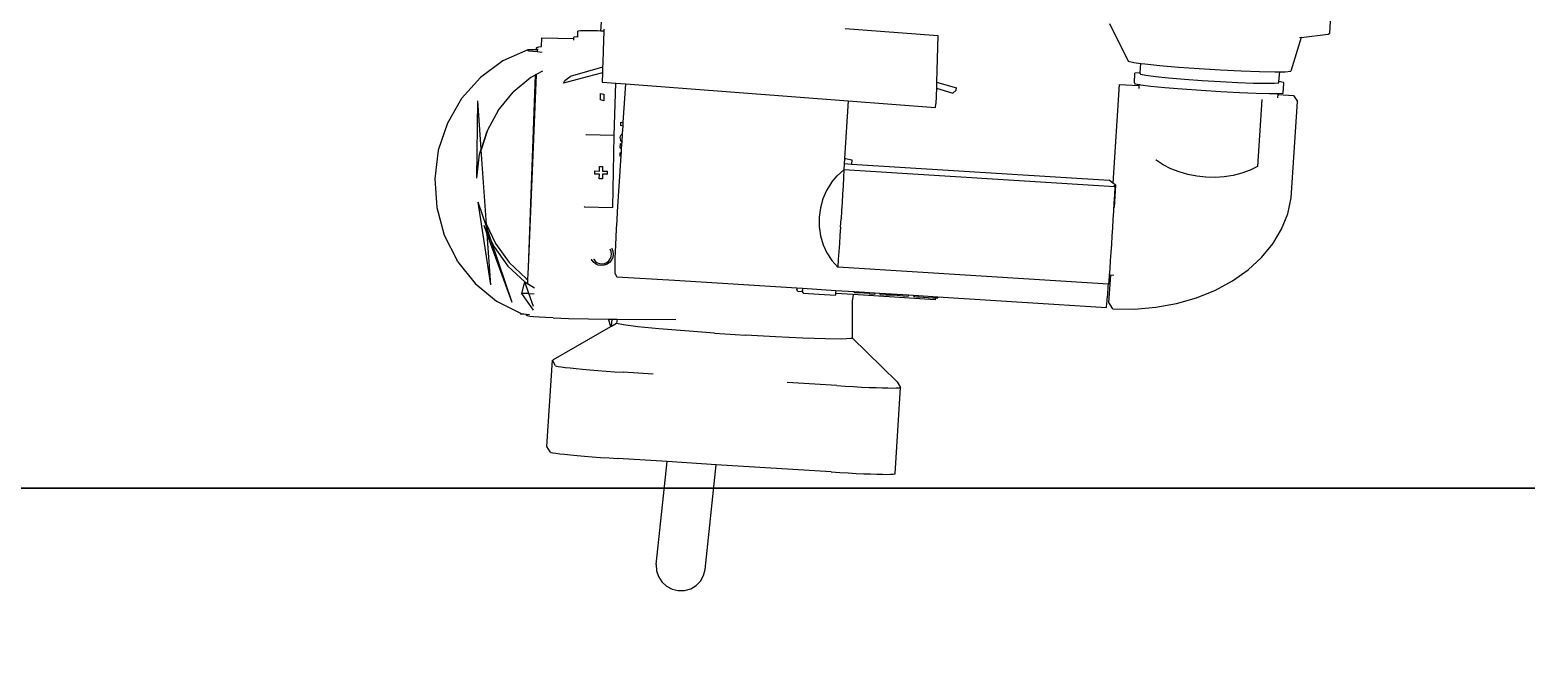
# Model space of a CAD drawing. Extents: x 0 to 510, y -72 to 72.
# Drawn here: x 176.32 to 195.03, y -38 to -30.27 of the extents above; entities that cross this region are included whole.
import ezdxf

# ---------------------------------------------------------------- set-up
doc = ezdxf.new("R2010")
doc.units = 0
doc.header["$MEASUREMENT"] = 0
doc.layers.get('0').update_dxf_attribs({"linetype": 'CONTINUOUS'})
doc.layers.add('EDGES', color=7, linetype='CONTINUOUS')

# ---------------------------------------------------------------- blocks, each defined once
blk = doc.blocks.new('TV_CAMERAMAN_PL')
at = {"layer": 'EDGES'}
for p, q in [((-0.30309, 0.17684), (-0.31646, 0.17317)), ((-0.28919, 0.17782), (-0.30309, 0.17684)), ((-0.27537, 0.17606), (-0.28919, 0.17782)), ((-0.26223, 0.17165), (-0.27537, 0.17606)), ((-0.32917, 0.1667), (-0.3398, 0.15824)), ((-0.32917, 0.1667), (-0.32872, 0.16697)), ((-0.31646, 0.17317), (-0.32872, 0.16697)), ((-0.25032, 0.16478), (-0.26223, 0.17165)), ((-0.24017, 0.15573), (-0.25032, 0.16478)), ((-0.34907, 0.14031), (-0.31595, 0.1524)), ((-0.3398, 0.15824), (-0.34834, 0.14788)), ((-0.34053, 0.15067), (-0.3005, 0.15677)), ((-0.34053, 0.15067), (-0.31595, 0.1524)), ((-0.31125, 0.15273), (-0.32054, 0.14842)), ((-0.31949, 0.15033), (-0.31273, 0.15262)), ((-0.31949, 0.15033), (-0.31489, 0.15247)), ((-0.31595, 0.1524), (-0.31174, 0.15393)), ((-0.31595, 0.1524), (-0.31489, 0.15247)), ((-0.31489, 0.15247), (-0.31174, 0.15393)), ((-0.31489, 0.15247), (-0.31273, 0.15262)), ((-0.31273, 0.15262), (-0.3005, 0.15677)), ((-0.31273, 0.15262), (-0.31125, 0.15273)), ((-0.31125, 0.15273), (-0.27527, 0.15526)), ((-0.28889, 0.15749), (-0.27734, 0.15607)), ((-0.28889, 0.15749), (-0.25149, 0.15693)), ((-0.27734, 0.15607), (-0.27487, 0.15529)), ((-0.27527, 0.15526), (-0.27487, 0.15529)), ((-0.26561, 0.15219), (-0.27527, 0.15526)), ((-0.27487, 0.15529), (-0.25149, 0.15693)), ((-0.26629, 0.15256), (-0.27487, 0.15529)), ((-0.26561, 0.15219), (-0.26629, 0.15256)), ((-0.25617, 0.14711), (-0.26561, 0.15219)), ((-0.23222, 0.14491), (-0.24017, 0.15573)), ((-0.34834, 0.14788), (-0.35429, 0.13632)), ((-0.34907, 0.14031), (-0.31952, 0.15032)), ((-0.32217, 0.14909), (-0.3314, 0.14243)), ((-0.32054, 0.14842), (-0.32977, 0.14176)), ((-0.31952, 0.15032), (-0.32217, 0.14909)), ((-0.31952, 0.15032), (-0.31949, 0.15033)), ((-0.25617, 0.14711), (-0.24735, 0.13991)), ((-0.2268, 0.13278), (-0.23222, 0.14491)), ((-0.3314, 0.14243), (-0.33908, 0.1342)), ((-0.32977, 0.14176), (-0.33745, 0.13354)), ((-0.24017, 0.13124), (-0.24735, 0.13991)), ((-0.35598, 0.12989), (-0.35576, 0.13179)), ((-0.35576, 0.13179), (-0.35551, 0.13303)), ((-0.35551, 0.13303), (-0.35525, 0.1336)), ((-0.35466, 0.13357), (-0.35525, 0.1336)), ((-0.35466, 0.13357), (-0.35482, 0.13192)), ((-0.35429, 0.13632), (-0.35471, 0.13607)), ((-0.35471, 0.13607), (-0.35455, 0.13607)), ((-0.35456, 0.13467), (-0.35466, 0.13357)), ((-0.35455, 0.13607), (-0.35456, 0.13467)), ((-0.35442, 0.13607), (-0.35456, 0.13467)), ((-0.35437, 0.13618), (-0.35455, 0.13607)), ((-0.35437, 0.13618), (-0.35442, 0.13607)), ((-0.35429, 0.13632), (-0.35437, 0.13618)), ((-0.35284, 0.13007), (-0.34467, 0.13564)), ((-0.35095, 0.12999), (-0.34475, 0.13219)), ((-0.34475, 0.13219), (-0.3448, 0.12972)), ((-0.34475, 0.13219), (-0.34467, 0.13564)), ((-0.34475, 0.13219), (-0.33908, 0.1342)), ((-0.34467, 0.13564), (-0.33908, 0.1342)), ((-0.33985, 0.13295), (-0.34191, 0.1296)), ((-0.33908, 0.1342), (-0.33985, 0.13295)), ((-0.33786, 0.13286), (-0.33985, 0.13295)), ((-0.33745, 0.13354), (-0.33786, 0.13286)), ((-0.33219, 0.13262), (-0.33786, 0.13286)), ((-0.23905, 0.12915), (-0.33219, 0.13262)), ((-0.2388, 0.12867), (-0.33219, 0.13262)), ((-0.23905, 0.12915), (-0.24017, 0.13124)), ((-0.22724, 0.13251), (-0.22765, 0.12825)), ((-0.22724, 0.13251), (-0.2268, 0.13278)), ((-0.22683, 0.12869), (-0.22678, 0.13217)), ((-0.2268, 0.13278), (-0.22677, 0.13279)), ((-0.22679, 0.13251), (-0.22677, 0.13279)), ((-0.22677, 0.13247), (-0.22679, 0.13251)), ((-0.22678, 0.13217), (-0.22677, 0.13247)), ((-0.22678, 0.13217), (-0.22666, 0.12868)), ((-0.42138, 0.12198), (-0.41877, 0.12353)), ((-0.41877, 0.12353), (-0.37701, 0.12087)), ((-0.35647, 0.12055), (-0.35634, 0.12422)), ((-0.35634, 0.12422), (-0.35618, 0.12735)), ((-0.35618, 0.12735), (-0.35598, 0.12989)), ((-0.2388, 0.12867), (-0.23905, 0.12915)), ((-0.23719, 0.12567), (-0.2388, 0.12867)), ((-0.22766, 0.1282), (-0.22789, 0.12579)), ((-0.22765, 0.12825), (-0.22766, 0.1282)), ((-0.22635, 0.12814), (-0.22766, 0.1282)), ((-0.22683, 0.12869), (-0.22703, 0.1287)), ((-0.22666, 0.12868), (-0.22683, 0.12869)), ((-0.22603, 0.12866), (-0.22666, 0.12868)), ((-0.22603, 0.12866), (-0.22572, 0.12841)), ((-0.22572, 0.12841), (-0.22541, 0.12739)), ((-0.22541, 0.12739), (-0.2252, 0.1261)), ((-0.2252, 0.1261), (-0.22106, 0.12603)), ((-0.22106, 0.12603), (-0.22134, 0.11056)), ((-0.42223, 0.11734), (-0.4225, 0.11494)), ((-0.42197, 0.11928), (-0.42223, 0.11734)), ((-0.42175, 0.12071), (-0.42197, 0.11928)), ((-0.42155, 0.12161), (-0.42175, 0.12071)), ((-0.42138, 0.12198), (-0.42155, 0.12161)), ((-0.38022, 0.11662), (-0.38047, 0.11468)), ((-0.37999, 0.11805), (-0.38022, 0.11662)), ((-0.37979, 0.11895), (-0.37999, 0.11805)), ((-0.37962, 0.11932), (-0.37979, 0.11895)), ((-0.37962, 0.11932), (-0.37701, 0.12087)), ((-0.37701, 0.12087), (-0.37689, 0.12069)), ((-0.3767, 0.12032), (-0.37689, 0.12069)), ((-0.3767, 0.12032), (-0.36066, 0.09261)), ((-0.35647, 0.12055), (-0.35686, 0.11314)), ((-0.42308, 0.1089), (-0.42339, 0.10536)), ((-0.42279, 0.11211), (-0.42308, 0.1089)), ((-0.4225, 0.11494), (-0.42279, 0.11211)), ((-0.38103, 0.10945), (-0.38132, 0.10624)), ((-0.38074, 0.11228), (-0.38103, 0.10945)), ((-0.38047, 0.11468), (-0.38074, 0.11228)), ((-0.35686, 0.11314), (-0.35704, 0.09371)), ((-0.24302, 0.11544), (-0.24169, 0.11491)), ((-0.2399, 0.104), (-0.24302, 0.11544)), ((-0.24169, 0.11491), (-0.2398, 0.11224)), ((-0.23738, 0.10394), (-0.2398, 0.11224)), ((-0.22209, 0.11057), (-0.22134, 0.11056)), ((-0.22134, 0.11056), (-0.22074, 0.11055)), ((-0.22077, 0.10859), (-0.22054, 0.10859)), ((-0.22064, 0.11021), (-0.22074, 0.11055)), ((-0.22055, 0.10911), (-0.22064, 0.11021)), ((-0.22054, 0.10859), (-0.22055, 0.10911)), ((-0.22054, 0.10859), (-0.21787, 0.10854)), ((-0.42369, 0.10157), (-0.42399, 0.09757)), ((-0.42339, 0.10536), (-0.42369, 0.10157)), ((-0.38163, 0.1027), (-0.38193, 0.0989)), ((-0.38132, 0.10624), (-0.38163, 0.1027)), ((-0.32945, 0.10117), (-0.32827, 0.10203)), ((-0.32824, 0.10205), (-0.32827, 0.10203)), ((-0.30285, 0.1053), (-0.30317, 0.09169)), ((-0.30247, 0.10553), (-0.30285, 0.1053)), ((-0.26822, 0.09096), (-0.26789, 0.10457)), ((-0.26789, 0.10457), (-0.26772, 0.10468)), ((-0.23791, 0.09667), (-0.2399, 0.104)), ((-0.23524, 0.09659), (-0.23738, 0.10394)), ((-0.21778, 0.10826), (-0.21787, 0.10854)), ((-0.21771, 0.10734), (-0.21778, 0.10826)), ((-0.21767, 0.10584), (-0.21771, 0.10734)), ((-0.21769, 0.09901), (-0.21765, 0.10153)), ((-0.21765, 0.10385), (-0.21767, 0.10584)), ((-0.21765, 0.10153), (-0.21765, 0.10385)), ((-0.42399, 0.09757), (-0.42427, 0.09344)), ((-0.38223, 0.09491), (-0.38252, 0.09078)), ((-0.38193, 0.0989), (-0.38223, 0.09491)), ((-0.3312, 0.09723), (-0.33097, 0.09868)), ((-0.33104, 0.09577), (-0.3312, 0.09723)), ((-0.33051, 0.0944), (-0.33104, 0.09577)), ((-0.33097, 0.09868), (-0.33038, 0.10002)), ((-0.32964, 0.09321), (-0.33051, 0.0944)), ((-0.33038, 0.10002), (-0.32945, 0.10117)), ((-0.33022, 0.09802), (-0.33035, 0.09682)), ((-0.33035, 0.09682), (-0.33016, 0.09562)), ((-0.32979, 0.09916), (-0.33022, 0.09802)), ((-0.33016, 0.09562), (-0.32967, 0.09451)), ((-0.32907, 0.10014), (-0.32979, 0.09916)), ((-0.32967, 0.09451), (-0.32891, 0.09356)), ((-0.32813, 0.1009), (-0.32907, 0.10014)), ((-0.32807, 0.10093), (-0.32813, 0.1009)), ((-0.28921, 0.0967), (-0.28919, 0.09819)), ((-0.28921, 0.0967), (-0.28919, 0.0967)), ((-0.28919, 0.09819), (-0.28916, 0.09818)), ((-0.28919, 0.0967), (-0.28916, 0.09818)), ((-0.28702, 0.09666), (-0.28919, 0.0967)), ((-0.28916, 0.09818), (-0.28699, 0.09815)), ((-0.28707, 0.09443), (-0.28702, 0.09666)), ((-0.28707, 0.09443), (-0.28704, 0.09443)), ((-0.28704, 0.09443), (-0.287, 0.09666)), ((-0.28553, 0.09441), (-0.28704, 0.09443)), ((-0.287, 0.09666), (-0.28702, 0.09666)), ((-0.28699, 0.09815), (-0.28698, 0.09873)), ((-0.28699, 0.09815), (-0.28697, 0.09815)), ((-0.28698, 0.09873), (-0.28695, 0.10038)), ((-0.28698, 0.09873), (-0.28693, 0.10038)), ((-0.28697, 0.09815), (-0.28698, 0.09873)), ((-0.28695, 0.10038), (-0.28693, 0.10038)), ((-0.28693, 0.10038), (-0.28544, 0.10036)), ((-0.28548, 0.09664), (-0.28553, 0.09441)), ((-0.28329, 0.0966), (-0.28548, 0.09664)), ((-0.28541, 0.10035), (-0.28545, 0.09813)), ((-0.28545, 0.09813), (-0.28329, 0.09809)), ((-0.28544, 0.10036), (-0.28541, 0.10035)), ((-0.28329, 0.09809), (-0.28326, 0.09809)), ((-0.28326, 0.09809), (-0.28329, 0.0966)), ((-0.25149, 0.09607), (-0.25109, 0.09767)), ((-0.2483, 0.09598), (-0.25149, 0.09607)), ((-0.25109, 0.09767), (-0.24793, 0.09758)), ((-0.24793, 0.09758), (-0.2483, 0.09598)), ((-0.24249, 0.09681), (-0.24298, 0.09025)), ((-0.23791, 0.09667), (-0.24249, 0.09681)), ((-0.23524, 0.09659), (-0.23791, 0.09667)), ((-0.23315, 0.09653), (-0.23524, 0.09659)), ((-0.22711, 0.09635), (-0.23315, 0.09653)), ((-0.21776, 0.09607), (-0.22711, 0.09635)), ((-0.21776, 0.09607), (-0.21774, 0.09649)), ((-0.21675, 0.09604), (-0.21776, 0.09607)), ((-0.21774, 0.09649), (-0.21772, 0.09757)), ((-0.21772, 0.09757), (-0.21769, 0.09901)), ((-0.21347, 0.0973), (-0.21772, 0.09757)), ((-0.42605, 0.06537), (-0.42455, 0.08925)), ((-0.42427, 0.09344), (-0.42455, 0.08925)), ((-0.38252, 0.09078), (-0.38279, 0.08659)), ((-0.36066, 0.09261), (-0.35712, 0.09371)), ((-0.36066, 0.09261), (-0.36051, 0.09236)), ((-0.36051, 0.09236), (-0.35706, 0.09199)), ((-0.36051, 0.09236), (-0.35906, 0.08984)), ((-0.35989, 0.08654), (-0.3592, 0.08986)), ((-0.35906, 0.08984), (-0.3592, 0.08986)), ((-0.35708, 0.08959), (-0.35906, 0.08984)), ((-0.35708, 0.08959), (-0.35734, 0.06111)), ((-0.35712, 0.09371), (-0.35704, 0.09371)), ((-0.35706, 0.09199), (-0.35708, 0.08959)), ((-0.35704, 0.09371), (-0.35706, 0.09199)), ((-0.33656, 0.08963), (-0.33831, 0.06182)), ((-0.33517, 0.09045), (-0.33656, 0.08963)), ((-0.33517, 0.09045), (-0.33472, 0.09053)), ((-0.33472, 0.09053), (-0.33371, 0.09057)), ((-0.33371, 0.09057), (-0.33216, 0.09057)), ((-0.33216, 0.09057), (-0.33008, 0.09053)), ((-0.33008, 0.09053), (-0.32752, 0.09045)), ((-0.3285, 0.09228), (-0.32964, 0.09321)), ((-0.32891, 0.09356), (-0.32793, 0.09285)), ((-0.32715, 0.09169), (-0.3285, 0.09228)), ((-0.32793, 0.09285), (-0.3268, 0.09241)), ((-0.32752, 0.09045), (-0.32452, 0.09034)), ((-0.3257, 0.09146), (-0.32715, 0.09169)), ((-0.3268, 0.09241), (-0.32559, 0.09228)), ((-0.32424, 0.09162), (-0.3257, 0.09146)), ((-0.32559, 0.09228), (-0.32439, 0.09247)), ((-0.32452, 0.09034), (-0.32114, 0.09019)), ((-0.32439, 0.09247), (-0.32328, 0.09296)), ((-0.32287, 0.09215), (-0.32424, 0.09162)), ((-0.32322, 0.09299), (-0.32328, 0.09296)), ((-0.32285, 0.09216), (-0.32287, 0.09215)), ((-0.32114, 0.09019), (-0.31743, 0.09001)), ((-0.31743, 0.09001), (-0.31347, 0.0898)), ((-0.31347, 0.0898), (-0.30931, 0.08957)), ((-0.30931, 0.08957), (-0.30505, 0.08932)), ((-0.30505, 0.08932), (-0.27815, 0.08761)), ((-0.30317, 0.09169), (-0.26822, 0.09096)), ((-0.27834, 0.08815), (-0.2784, 0.08812)), ((-0.27815, 0.08761), (-0.2784, 0.08812)), ((-0.27834, 0.08815), (-0.27663, 0.08807)), ((-0.27815, 0.08761), (-0.27635, 0.08749)), ((-0.27657, 0.08811), (-0.27663, 0.08807)), ((-0.27663, 0.08807), (-0.27635, 0.08749)), ((-0.27635, 0.08749), (-0.27627, 0.08749)), ((-0.27627, 0.08749), (-0.27479, 0.08739)), ((-0.27479, 0.08739), (-0.27421, 0.08801)), ((-0.27479, 0.08739), (-0.27281, 0.08727)), ((-0.27416, 0.08805), (-0.27421, 0.08801)), ((-0.27416, 0.08805), (-0.27217, 0.08796)), ((-0.27217, 0.08796), (-0.27281, 0.08727)), ((-0.27281, 0.08727), (-0.27135, 0.08717)), ((-0.27211, 0.088), (-0.27217, 0.08796)), ((-0.27135, 0.08717), (-0.27131, 0.08723)), ((-0.27135, 0.08717), (-0.26732, 0.08692)), ((-0.27131, 0.08723), (-0.27068, 0.0877)), ((-0.27062, 0.08774), (-0.27068, 0.0877)), ((-0.27062, 0.08774), (-0.26999, 0.08797)), ((-0.26999, 0.08797), (-0.26993, 0.088)), ((-0.26993, 0.088), (-0.26926, 0.08804)), ((-0.26926, 0.08804), (-0.26859, 0.08794)), ((-0.26859, 0.08794), (-0.26799, 0.08766)), ((-0.26822, 0.09096), (-0.24298, 0.09025)), ((-0.26799, 0.08766), (-0.26749, 0.0872)), ((-0.26749, 0.0872), (-0.26732, 0.08692)), ((-0.26732, 0.08692), (-0.26724, 0.08691)), ((-0.26724, 0.08691), (-0.26375, 0.08669)), ((-0.26375, 0.08669), (-0.2635, 0.08775)), ((-0.26344, 0.08779), (-0.2635, 0.08775)), ((-0.26344, 0.08779), (-0.26182, 0.08771)), ((-0.26182, 0.08771), (-0.26209, 0.08658)), ((-0.26176, 0.08775), (-0.26182, 0.08771)), ((-0.24298, 0.09025), (-0.24335, 0.08539)), ((-0.3837, 0.07209), (-0.38279, 0.08659)), ((-0.36076, 0.07956), (-0.35989, 0.08654)), ((-0.26375, 0.08669), (-0.26209, 0.08658)), ((-0.26209, 0.08658), (-0.26204, 0.08658)), ((-0.26204, 0.08658), (-0.24335, 0.08539)), ((-0.24335, 0.08539), (-0.25148, -0.02222)), ((-0.36177, 0.0694), (-0.36076, 0.07956)), ((-0.4863, 0.06574), (-0.48774, 0.06301)), ((-0.48423, 0.06799), (-0.4863, 0.06574)), ((-0.48168, 0.06962), (-0.48423, 0.06799)), ((-0.4788, 0.07051), (-0.48168, 0.06962)), ((-0.47581, 0.0706), (-0.4788, 0.07051)), ((-0.47581, 0.0706), (-0.42605, 0.06537)), ((-0.42754, 0.04167), (-0.42605, 0.06537)), ((-0.36284, 0.05675), (-0.36177, 0.0694)), ((-0.48774, 0.06301), (-0.48845, 0.06)), ((-0.48845, 0.06), (-0.48838, 0.0569)), ((-0.33831, 0.06182), (-0.34203, 0.00266)), ((-0.48838, 0.0569), (-0.48754, 0.05394)), ((-0.48754, 0.05394), (-0.48599, 0.0513)), ((-0.48599, 0.0513), (-0.48382, 0.04918)), ((-0.36389, 0.04247), (-0.36284, 0.05675)), ((-0.48382, 0.04918), (-0.4812, 0.04771)), ((-0.4812, 0.04771), (-0.47829, 0.047)), ((-0.47829, 0.047), (-0.42754, 0.04167)), ((-0.43104, -0.01405), (-0.42754, 0.04167)), ((-0.36389, 0.04247), (-0.36486, 0.02753)), ((-0.36567, 0.01296), (-0.36486, 0.02753)), ((-0.38928, -0.01671), (-0.38778, 0.00728)), ((-0.36628, -0.00025), (-0.36567, 0.01296)), ((-0.3437, 0.00004), (-0.34416, -0.00023)), ((-0.34356, 0.00224), (-0.3437, 0.00004)), ((-0.3422, -0.00005), (-0.3437, 0.00004)), ((-0.34356, 0.00224), (-0.34277, 0.00271)), ((-0.34203, 0.00266), (-0.34277, 0.00271)), ((-0.34203, 0.00266), (-0.3422, -0.00005)), ((-0.36664, -0.01121), (-0.36628, -0.00025)), ((-0.34447, -0.00041), (-0.34496, -0.00824)), ((-0.34416, -0.00023), (-0.34447, -0.00041)), ((-0.34416, -0.00023), (-0.34333, -0.00028)), ((-0.3422, -0.00005), (-0.34321, -0.0162)), ((-0.43104, -0.01405), (-0.43129, -0.01815)), ((-0.36673, -0.01917), (-0.36664, -0.01121)), ((-0.34496, -0.00824), (-0.34545, -0.01606)), ((-0.33202, -0.01713), (-0.32879, -0.0143)), ((-0.32511, -0.01194), (-0.32879, -0.0143)), ((-0.32108, -0.01012), (-0.32511, -0.01194)), ((-0.31678, -0.00887), (-0.32108, -0.01012)), ((-0.31232, -0.00823), (-0.31678, -0.00887)), ((-0.30779, -0.0082), (-0.31232, -0.00823)), ((-0.3033, -0.0088), (-0.30779, -0.0082)), ((-0.29895, -0.01001), (-0.3033, -0.0088)), ((-0.29484, -0.01179), (-0.29895, -0.01001)), ((-0.29107, -0.01411), (-0.29484, -0.01179)), ((-0.29107, -0.01411), (-0.28773, -0.01691)), ((-0.43129, -0.01815), (-0.43152, -0.02217)), ((-0.38953, -0.02081), (-0.38976, -0.02484)), ((-0.38928, -0.01671), (-0.38953, -0.02081)), ((-0.36654, -0.02358), (-0.36673, -0.01917)), ((-0.34471, -0.01611), (-0.34545, -0.01606)), ((-0.34524, -0.02454), (-0.34471, -0.01611)), ((-0.34321, -0.0162), (-0.34471, -0.01611)), ((-0.34321, -0.0162), (-0.34377, -0.02503)), ((-0.34025, -0.14805), (-0.33202, -0.01713)), ((-0.32827, -0.01741), (-0.33202, -0.01713)), ((-0.32445, -0.01769), (-0.32827, -0.01741)), ((-0.32057, -0.01797), (-0.32445, -0.01769)), ((-0.31663, -0.01824), (-0.32057, -0.01797)), ((-0.31266, -0.0185), (-0.31663, -0.01824)), ((-0.31266, -0.0185), (-0.30866, -0.01876)), ((-0.30465, -0.01901), (-0.30866, -0.01876)), ((-0.30064, -0.01926), (-0.30465, -0.01901)), ((-0.29664, -0.01949), (-0.30064, -0.01926)), ((-0.29268, -0.01972), (-0.29664, -0.01949)), ((-0.29312, -0.15116), (-0.28488, -0.02014)), ((-0.28875, -0.01993), (-0.29268, -0.01972)), ((-0.28488, -0.02014), (-0.28875, -0.01993)), ((-0.28773, -0.01691), (-0.28488, -0.02014)), ((-0.28187, -0.02032), (-0.28488, -0.02014)), ((-0.28187, -0.02032), (-0.28209, -0.02381)), ((-0.27976, -0.02047), (-0.28187, -0.02032)), ((-0.27932, -0.02094), (-0.27997, -0.02394)), ((-0.27976, -0.02047), (-0.27978, -0.02045)), ((-0.27926, -0.02049), (-0.27976, -0.02047)), ((-0.27926, -0.02049), (-0.27932, -0.02094)), ((-0.25148, -0.02222), (-0.27926, -0.02049)), ((-0.21644, -0.02077), (-0.21983, -0.06563)), ((-0.43171, -0.02605), (-0.43188, -0.0297)), ((-0.43152, -0.02217), (-0.43171, -0.02605)), ((-0.38996, -0.02871), (-0.39012, -0.03236)), ((-0.38976, -0.02484), (-0.38996, -0.02871)), ((-0.38746, -0.04593), (-0.36609, -0.02414)), ((-0.36609, -0.02414), (-0.36654, -0.02358)), ((-0.34836, -0.02415), (-0.36609, -0.02414)), ((-0.34524, -0.02454), (-0.34836, -0.02415)), ((-0.34775, -0.06433), (-0.34524, -0.02454)), ((-0.34421, -0.02758), (-0.34451, -0.03239)), ((-0.34393, -0.0276), (-0.3444, -0.0351)), ((-0.34415, -0.02506), (-0.34432, -0.02757)), ((-0.34421, -0.02758), (-0.34432, -0.02757)), ((-0.34393, -0.0276), (-0.34421, -0.02758)), ((-0.34407, -0.02501), (-0.34415, -0.02506)), ((-0.34377, -0.02503), (-0.34407, -0.02501)), ((-0.34377, -0.02503), (-0.34393, -0.0276)), ((-0.28209, -0.02381), (-0.28993, -0.14847)), ((-0.27997, -0.02394), (-0.28209, -0.02381)), ((-0.25148, -0.02222), (-0.25468, -0.06451)), ((-0.43211, -0.03611), (-0.43217, -0.03876)), ((-0.43201, -0.03308), (-0.43211, -0.03611)), ((-0.43188, -0.0297), (-0.43201, -0.03308)), ((-0.39025, -0.03574), (-0.39035, -0.03877)), ((-0.39012, -0.03236), (-0.39025, -0.03574)), ((-0.34483, -0.03257), (-0.34498, -0.03506)), ((-0.3444, -0.0351), (-0.34498, -0.03506)), ((-0.34451, -0.03239), (-0.34483, -0.03257)), ((-0.3444, -0.0351), (-0.34456, -0.03755)), ((-0.43217, -0.03876), (-0.43219, -0.04098)), ((-0.43219, -0.04098), (-0.43217, -0.04272)), ((-0.43217, -0.04272), (-0.43212, -0.04396)), ((-0.39041, -0.04142), (-0.39043, -0.04364)), ((-0.39035, -0.03877), (-0.39041, -0.04142)), ((-0.34456, -0.03755), (-0.34542, -0.05132)), ((-0.34514, -0.03752), (-0.34532, -0.04036)), ((-0.34532, -0.04036), (-0.34531, -0.04452)), ((-0.34456, -0.03755), (-0.34514, -0.03752)), ((-0.43212, -0.04396), (-0.43202, -0.04468)), ((-0.43202, -0.04468), (-0.43189, -0.04486)), ((-0.43189, -0.04486), (-0.39013, -0.04752)), ((-0.39043, -0.04364), (-0.39041, -0.04538)), ((-0.39041, -0.04538), (-0.39036, -0.04662)), ((-0.39036, -0.04662), (-0.39026, -0.04734)), ((-0.39026, -0.04734), (-0.39013, -0.04752)), ((-0.38746, -0.04593), (-0.39013, -0.04752)), ((-0.34585, -0.04881), (-0.346, -0.05128)), ((-0.34531, -0.04452), (-0.34585, -0.04881)), ((-0.34634, -0.05661), (-0.34674, -0.06299)), ((-0.34625, -0.05531), (-0.34634, -0.05661)), ((-0.34558, -0.05381), (-0.34632, -0.06562)), ((-0.34619, -0.0545), (-0.34625, -0.05531)), ((-0.34613, -0.05407), (-0.34619, -0.0545)), ((-0.34608, -0.05391), (-0.34613, -0.05407)), ((-0.34588, -0.05379), (-0.34608, -0.05391)), ((-0.34542, -0.05132), (-0.346, -0.05128)), ((-0.34558, -0.05381), (-0.34588, -0.05379)), ((-0.34542, -0.05132), (-0.34558, -0.05381)), ((-0.34682, -0.06439), (-0.34775, -0.06433)), ((-0.34682, -0.06439), (-0.34685, -0.06508)), ((-0.34685, -0.06508), (-0.34685, -0.06547)), ((-0.34674, -0.06299), (-0.34682, -0.06429)), ((-0.34682, -0.06429), (-0.34682, -0.06439)), ((-0.25468, -0.06451), (-0.25297, -0.06464)), ((-0.24541, -0.06486), (-0.25297, -0.06464)), ((-0.24541, -0.06486), (-0.24775, -0.07284)), ((-0.24243, -0.06495), (-0.24541, -0.06486)), ((-0.24243, -0.06495), (-0.24526, -0.07454)), ((-0.21983, -0.06563), (-0.24243, -0.06495)), ((-0.34632, -0.06562), (-0.35144, -0.14709)), ((-0.34685, -0.06547), (-0.34681, -0.06558)), ((-0.34632, -0.06562), (-0.34681, -0.06558)), ((-0.24635, -0.07446), (-0.24775, -0.07284)), ((-0.24635, -0.07446), (-0.24526, -0.07454)), ((-0.35205, -0.15016), (-0.35221, -0.16063)), ((-0.35205, -0.15016), (-0.34904, -0.14837)), ((-0.35144, -0.14709), (-0.35114, -0.14715)), ((-0.35114, -0.14715), (-0.35068, -0.14722)), ((-0.35068, -0.14722), (-0.35007, -0.14729)), ((-0.35007, -0.14729), (-0.34932, -0.14737)), ((-0.34932, -0.14737), (-0.34843, -0.14746)), ((-0.34904, -0.14837), (-0.33582, -0.14921)), ((-0.34843, -0.14746), (-0.34743, -0.14755)), ((-0.34743, -0.14755), (-0.34634, -0.14764)), ((-0.34634, -0.14764), (-0.34516, -0.14773)), ((-0.34516, -0.14773), (-0.34393, -0.14782)), ((-0.34393, -0.14782), (-0.34266, -0.14791)), ((-0.34266, -0.14791), (-0.34137, -0.14799)), ((-0.34137, -0.14799), (-0.34025, -0.14805)), ((-0.34025, -0.14816), (-0.34025, -0.14805)), ((-0.33651, -0.14844), (-0.34025, -0.14816)), ((-0.33578, -0.14849), (-0.33651, -0.14844)), ((-0.33592, -0.15072), (-0.33582, -0.14921)), ((-0.33578, -0.14849), (-0.33582, -0.14921)), ((-0.33269, -0.14872), (-0.33578, -0.14849)), ((-0.3288, -0.14899), (-0.33269, -0.14872)), ((-0.32487, -0.14926), (-0.3288, -0.14899)), ((-0.3209, -0.14953), (-0.32487, -0.14926)), ((-0.3169, -0.14979), (-0.3209, -0.14953)), ((-0.31289, -0.15004), (-0.3169, -0.14979)), ((-0.30888, -0.15028), (-0.31289, -0.15004)), ((-0.30488, -0.15052), (-0.30888, -0.15028)), ((-0.30092, -0.15074), (-0.30488, -0.15052)), ((-0.30311, -0.15098), (-0.29235, -0.15167)), ((-0.29699, -0.15096), (-0.30092, -0.15074)), ((-0.29312, -0.15116), (-0.29699, -0.15096)), ((-0.29229, -0.15067), (-0.29312, -0.15116)), ((-0.29235, -0.15167), (-0.29125, -0.15022)), ((-0.29125, -0.15022), (-0.28993, -0.14847)), ((-0.24353, -0.15326), (-0.29125, -0.15022)), ((-0.21405, -0.14866), (-0.23233, -0.15772)), ((-0.24353, -0.15326), (-0.24415, -0.16303)), ((-0.23233, -0.15772), (-0.23293, -0.16044)), ((-0.35221, -0.16063), (-0.35138, -0.17099)), ((-0.24549, -0.16295), (-0.24415, -0.16303)), ((-0.24373, -0.16361), (-0.24435, -0.16856)), ((-0.24415, -0.16303), (-0.24363, -0.16306)), ((-0.24363, -0.16306), (-0.24373, -0.16361)), ((-0.24322, -0.1609), (-0.24363, -0.16306)), ((-0.24284, -0.16064), (-0.24322, -0.1609)), ((-0.24284, -0.16064), (-0.23811, -0.16094)), ((-0.2391, -0.16617), (-0.23967, -0.17079)), ((-0.23862, -0.16365), (-0.2391, -0.16617)), ((-0.23827, -0.16341), (-0.23862, -0.16365)), ((-0.23827, -0.16341), (-0.2379, -0.16344)), ((-0.2379, -0.16313), (-0.23811, -0.16094)), ((-0.2379, -0.16344), (-0.2379, -0.16313)), ((-0.2379, -0.16344), (-0.23339, -0.16384)), ((-0.23364, -0.16566), (-0.23441, -0.17301)), ((-0.23339, -0.16384), (-0.23364, -0.16566)), ((-0.23293, -0.16044), (-0.23339, -0.16384)), ((-0.35138, -0.17099), (-0.34956, -0.18108)), ((-0.28242, -0.17457), (-0.2802, -0.17113)), ((-0.28004, -0.17104), (-0.2802, -0.17113)), ((-0.24435, -0.16856), (-0.24503, -0.17543)), ((-0.23967, -0.17079), (-0.24031, -0.17718)), ((-0.23441, -0.17301), (-0.23519, -0.18199)), ((-0.28591, -0.18232), (-0.28433, -0.17832)), ((-0.28433, -0.17832), (-0.28242, -0.17457)), ((-0.24503, -0.17543), (-0.24573, -0.18375)), ((-0.24031, -0.17718), (-0.24096, -0.18493)), ((-0.34956, -0.18108), (-0.34679, -0.19075)), ((-0.28799, -0.19085), (-0.28713, -0.18651)), ((-0.28713, -0.18651), (-0.28591, -0.18232)), ((-0.24573, -0.18375), (-0.2464, -0.19294)), ((-0.24096, -0.18493), (-0.24158, -0.1935)), ((-0.23519, -0.18199), (-0.23591, -0.19199)), ((-0.34679, -0.19075), (-0.34311, -0.19983)), ((-0.28855, -0.19973), (-0.28846, -0.19528)), ((-0.28846, -0.19528), (-0.28799, -0.19085)), ((-0.2464, -0.19294), (-0.24699, -0.20239)), ((-0.24158, -0.1935), (-0.24213, -0.2023)), ((-0.23591, -0.19199), (-0.23654, -0.20233)), ((-0.34311, -0.19983), (-0.33857, -0.20817)), ((-0.28824, -0.20414), (-0.28855, -0.19973)), ((-0.24699, -0.20239), (-0.24747, -0.21145)), ((-0.24213, -0.2023), (-0.24258, -0.21074)), ((-0.23654, -0.20233), (-0.23703, -0.2123)), ((-0.33857, -0.20817), (-0.33326, -0.21566)), ((-0.28755, -0.20846), (-0.28824, -0.20414)), ((-0.28649, -0.21263), (-0.28755, -0.20846)), ((-0.33326, -0.21566), (-0.32726, -0.22216)), ((-0.28506, -0.21659), (-0.28649, -0.21263)), ((-0.28329, -0.22028), (-0.28506, -0.21659)), ((-0.24747, -0.21145), (-0.24779, -0.2195)), ((-0.24258, -0.21074), (-0.24288, -0.21824)), ((-0.23703, -0.2123), (-0.23735, -0.22123)), ((-0.32726, -0.22216), (-0.32066, -0.22757)), ((-0.25089, -0.22235), (-0.28329, -0.22028)), ((-0.25078, -0.22228), (-0.25089, -0.22235)), ((-0.24779, -0.2195), (-0.24795, -0.22599)), ((-0.24288, -0.21824), (-0.24303, -0.22428)), ((-0.24303, -0.22428), (-0.243, -0.22847)), ((-0.23735, -0.22123), (-0.23748, -0.22851)), ((-0.32066, -0.22757), (-0.31357, -0.23182)), ((-0.25003, -0.23005), (-0.24837, -0.23016)), ((-0.24837, -0.23016), (-0.24884, -0.2377)), ((-0.24837, -0.23016), (-0.24792, -0.23018)), ((-0.24795, -0.22599), (-0.24792, -0.23018)), ((-0.24792, -0.23018), (-0.24792, -0.23048)), ((-0.24792, -0.23048), (-0.24772, -0.23267)), ((-0.243, -0.22847), (-0.24281, -0.23051)), ((-0.24281, -0.23051), (-0.2422, -0.23056)), ((-0.24261, -0.23271), (-0.2422, -0.23056)), ((-0.2422, -0.23056), (-0.23744, -0.23098)), ((-0.23748, -0.22851), (-0.23744, -0.23098)), ((-0.23744, -0.23098), (-0.2374, -0.23363)), ((-0.31357, -0.23182), (-0.3061, -0.23482)), ((-0.3061, -0.23482), (-0.29837, -0.23653)), ((-0.29837, -0.23653), (-0.25186, -0.23949)), ((-0.24884, -0.2377), (-0.25186, -0.23949)), ((-0.24772, -0.23267), (-0.24298, -0.23298)), ((-0.24298, -0.23298), (-0.24261, -0.23271)), ((-0.2374, -0.23363), (-0.23712, -0.23626)), ((-0.22088, -0.24126), (-0.23712, -0.23626)), ((-0.22088, -0.24126), (-0.22097, -0.24049)), ((-0.22088, -0.24126), (-0.21925, -0.25434)), ((-0.21925, -0.25434), (-0.21873, -0.25513)), ((-0.21873, -0.25513), (-0.196, -0.25651))]:
    blk.add_line(p, q, dxfattribs=at)

msp = doc.modelspace()

# ---------------------------------------------------------------- linework, layer by layer
msp.add_lwpolyline([(204, 0), (408, 0), (408, -36), (0, -36), (0, 0), (168, 0)])
msp.add_lwpolyline([(0, -36), (408, -36), (408, -72), (0, -72)], close=True)

# ---------------------------------------------------------------- block references
at = {"xscale": 25.84360981301707, "yscale": 25.84360981301707, "zscale": 25.84360981301707, "rotation": 90}
msp.add_blockref('TV_CAMERAMAN_PL', (185.979, -24.657), dxfattribs=at)

doc.saveas('drawing.dxf')
